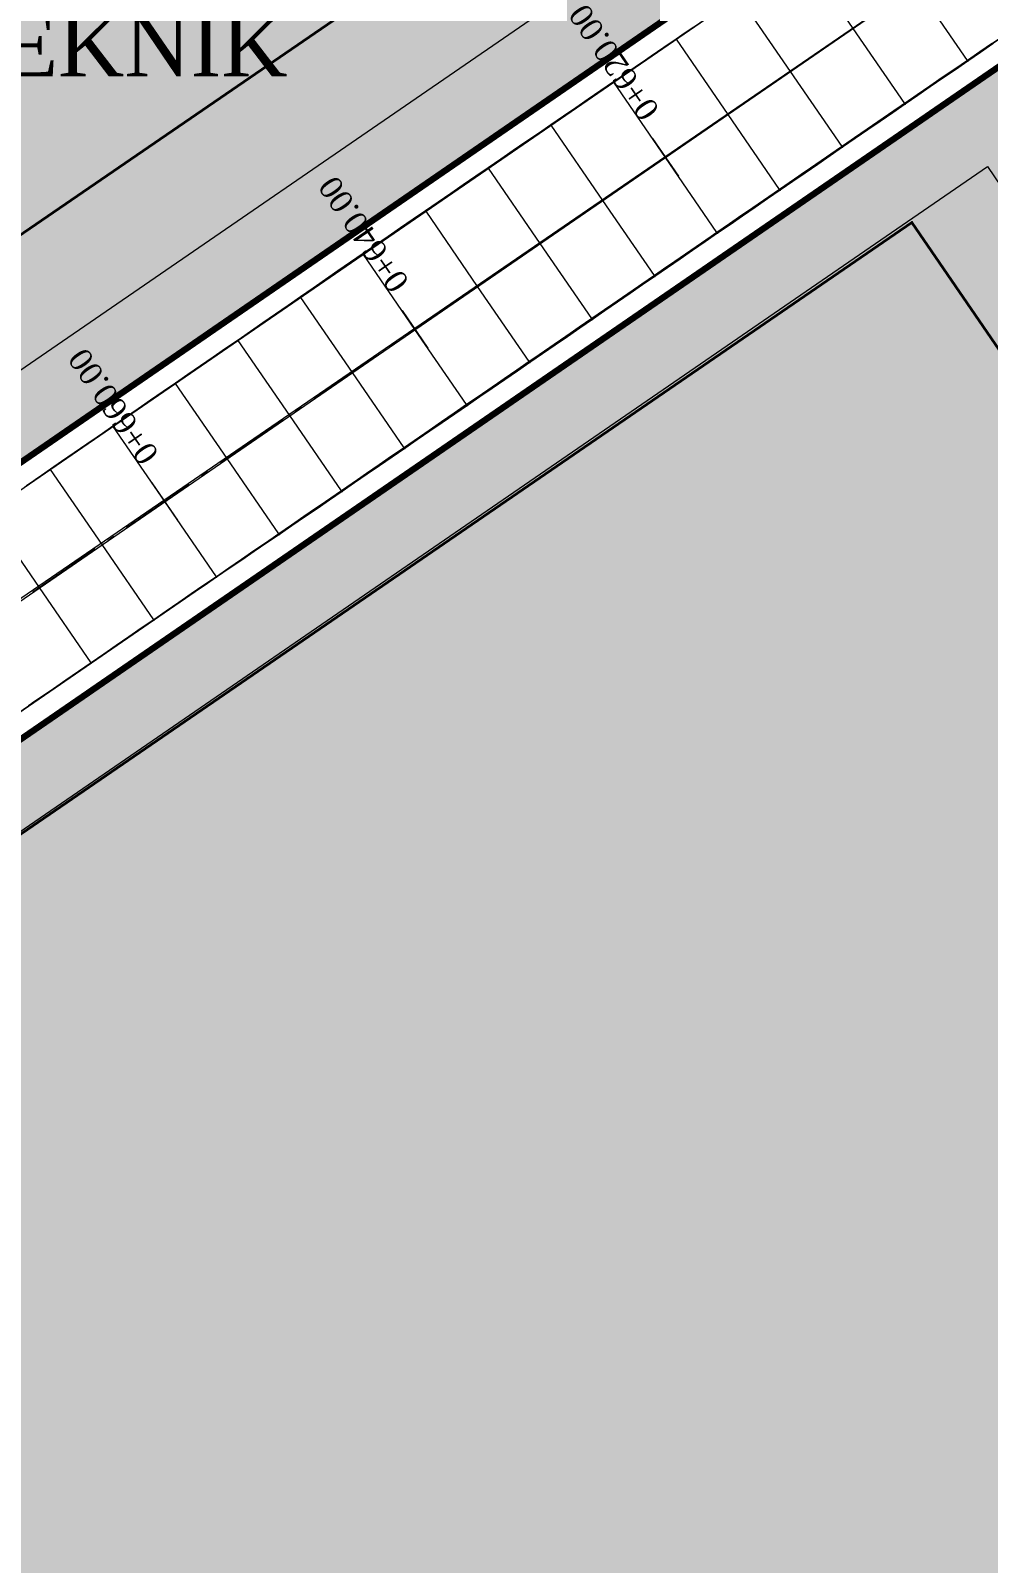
# Model space of a CAD drawing. Header units: metres. Extents: x 478603 to 489313, y 4282657 to 4289463.
# Drawn here: x 479814.5 to 479877.6, y 4287461.3 to 4287562.2 of the extents above; entities that cross this region are included whole.
import ezdxf

# ---------------------------------------------------------------- set-up
doc = ezdxf.new("R2010")
doc.units = ezdxf.units.M
for name, color, linetype, lineweight in [('ADAKENARI', 18, 'Continuous', 0), ('DEGER', 18, 'Continuous', 20), ('EKS_2', 5, 'Continuous', 0), ('EKSENLER', 3, 'Continuous', 0), ('HAT_ENERJI_NAKIL_HAT', 18, 'Continuous', 0), ('HDA_2', 30, 'Continuous', 0), ('HDO_2', 30, 'Continuous', 0), ('ISLETME', 18, 'Continuous', 20), ('KALDIRIM', 11, 'Continuous', 0), ('KDO_2', 150, 'Continuous', 20), ('KYA_2', 1, 'Continuous', 20), ('KYO_2', 1, 'Continuous', 20), ('MUSTEMILAT_CIZGISI', 18, 'Continuous', 50), ('PARSEL_ALAN', 254, 'Continuous', 0), ('PARSEL_SERA_ALAN', 9, 'Continuous', 40), ('PL_ALİNMAN', 1, 'Continuous', 0), ('PL_ENKESIT', 1, 'Continuous', 0), ('PL_KM', 4, 'Continuous', 0), ('PL_KMYAZI', 30, 'Continuous', 0), ('RAKORDMAN', 3, 'Continuous', 0), ('SEV_KYA_HDA', 3, 'Continuous', 0), ('SEV_KYO_HDO', 3, 'Continuous', 0), ('SNR_YAPIYAK', 18, 'Continuous', 0), ('YKA_2', 33, 'Continuous', 0), ('YKO_2', 33, 'Continuous', 0)]:
    doc.layers.add(name, color=color, linetype=linetype, lineweight=lineweight)
doc.styles.get("Standard").update_dxf_attribs({"font": 'times.ttf'})

msp = doc.modelspace()

# ---------------------------------------------------------------- hatches: boundary and pattern name
at = {"layer": 'PARSEL_ALAN'}
for points in [[(479473.06, 4287299.53), (479393.15, 4287372.9), (479402.8, 4287388.89), (479429.65, 4287416.69), (479517.09, 4287476.6), (479505.79, 4287493.1), (479604.78, 4287560.92), (479582.18, 4287593.92), (479656.56, 4287644.88), (479684.4, 4287639.53), (479689.84, 4287637.3), (479716.7, 4287619.32), (479722.07, 4287616.81), (479805.53, 4287592.43), (479811.18, 4287592.73), (479824.14, 4287598.06), (479829.77, 4287598.28), (479842.51, 4287594.17), (479847.33, 4287590.98), (479862.61, 4287573.28), (479861.75, 4287566.67)], [(479643.93, 4287398.76), (479870.57, 4287554.53), (479878.8, 4287560.2), (479992, 4287393.33), (479987.77, 4287387.32), (479817.89, 4287145.2)]]:
    msp.add_hatch(color=256, dxfattribs=at).paths.add_polyline_path(points)
at = {"layer": 'PARSEL_SERA_ALAN'}
for points in [[(479657.66, 4287639.58), (479668.51, 4287623.74), (479680.89, 4287632.22), (479686.31, 4287624.3), (479690.44, 4287627.12), (479695.86, 4287619.2), (479699.99, 4287622.03), (479705.41, 4287614.11), (479709.54, 4287616.94), (479714.97, 4287609.02), (479719.09, 4287611.84), (479724.52, 4287603.92), (479728.64, 4287606.75), (479734.07, 4287598.83), (479742.32, 4287604.48), (479747.74, 4287596.56), (479751.87, 4287599.39), (479757.29, 4287591.47), (479765.54, 4287597.12), (479770.97, 4287589.2), (479779.22, 4287594.85), (479784.64, 4287586.93), (479788.77, 4287589.76), (479794.19, 4287581.84), (479802.44, 4287587.49), (479807.87, 4287579.57), (479824.37, 4287590.87), (479829.79, 4287582.95), (479838.04, 4287588.61), (479848.9, 4287572.77), (479469.41, 4287312.78), (479458.56, 4287328.62), (479454.44, 4287325.79), (479443.59, 4287341.63), (479439.46, 4287338.81), (479428.61, 4287354.64), (479424.48, 4287351.82), (479413.63, 4287367.66), (479409.51, 4287364.83), (479404.08, 4287372.75), (479416.46, 4287381.23), (479411.03, 4287389.15), (479530.65, 4287471.1), (479519.8, 4287486.94), (479618.79, 4287554.76), (479591.66, 4287594.36)], [(479650.88, 4287397.47), (479814.94, 4287158.34), (479822.86, 4287163.77), (479820.03, 4287167.89), (479827.95, 4287173.32), (479825.12, 4287177.45), (479840.95, 4287188.31), (479838.12, 4287192.43), (479846.04, 4287197.86), (479843.21, 4287201.98), (479859.04, 4287212.85), (479856.21, 4287216.97), (479864.13, 4287222.4), (479861.3, 4287226.52), (479869.22, 4287231.95), (479866.39, 4287236.08), (479882.22, 4287246.94), (479879.39, 4287251.06), (479887.31, 4287256.49), (479884.48, 4287260.62), (479900.31, 4287271.48), (479897.48, 4287275.6), (479905.4, 4287281.03), (479902.57, 4287285.15), (479910.48, 4287290.59), (479907.66, 4287294.71), (479923.49, 4287305.57), (479920.66, 4287309.69), (479928.58, 4287315.12), (479925.75, 4287319.25), (479933.66, 4287324.68), (479930.83, 4287328.8), (479946.67, 4287339.66), (479943.84, 4287343.79), (479951.75, 4287349.22), (479948.93, 4287353.34), (479964.76, 4287364.2), (479961.93, 4287368.33), (479969.85, 4287373.76), (479967.02, 4287377.88), (479974.93, 4287383.31), (479972.1, 4287387.43), (479980.02, 4287392.86), (479872.53, 4287549.54), (479655.06, 4287400.34)]]:
    msp.add_hatch(color=256, dxfattribs=at).paths.add_polyline_path(points)

# ---------------------------------------------------------------- linework, layer by layer
at = {"layer": 'ADAKENARI', "lineweight": 158}
for p, q in [((479861.75, 4287566.67), (479389.25, 4287241.93)), ((479432.51, 4287253.46), (479887.05, 4287565.85))]:
    msp.add_line(p, q, dxfattribs=at)
at = {"layer": 'EKS_2'}
for p in [(479864.54, 4287559.48, 930.92), (479860.42, 4287556.65, 930.78), (479856.3, 4287553.82, 930.64), (479852.18, 4287550.99, 930.51), (479848.06, 4287548.15, 930.37), (479843.93, 4287545.32, 930.23), (479839.81, 4287542.49, 930.09), (479835.69, 4287539.66, 929.95), (479831.57, 4287536.83, 929.82), (479827.45, 4287533.99, 929.68), (479823.33, 4287531.16, 929.54), (479819.21, 4287528.33, 929.4), (479815.09, 4287525.5, 929.27)]:
    msp.add_point(p, dxfattribs=at)
at = {"layer": 'EKSENLER'}
msp.add_line((479420.68, 4287254.42), (479880.57, 4287570.5), dxfattribs=at)
at = {"layer": 'HAT_ENERJI_NAKIL_HAT'}
msp.add_line((479898.93, 4287583.08, 119.22), (479722.87, 4287462.46, 119.22), dxfattribs=at)
at = {"layer": 'HDA_2'}
msp.add_polyline3d([(479857.27, 4287561.78, 930.63), (479857.01, 4287561.6, 930.61), (479856.19, 4287561.04, 930.58), (479855.36, 4287560.47, 930.56), (479854.54, 4287559.9, 930.53), (479853.72, 4287559.34, 930.5), (479852.89, 4287558.77, 930.47), (479852.07, 4287558.2, 930.45), (479851.24, 4287557.64, 930.42), (479850.42, 4287557.07, 930.39), (479849.6, 4287556.51, 930.36), (479848.77, 4287555.94, 930.34), (479847.95, 4287555.37, 930.31), (479847.12, 4287554.81, 930.28), (479846.3, 4287554.24, 930.25), (479845.48, 4287553.67, 930.23), (479844.65, 4287553.11, 930.2), (479843.83, 4287552.54, 930.17), (479843, 4287551.97, 930.14), (479842.18, 4287551.41, 930.12), (479841.35, 4287550.84, 930.09), (479840.53, 4287550.28, 930.06), (479839.71, 4287549.71, 930.03), (479838.88, 4287549.14, 930.01), (479838.06, 4287548.58, 929.98), (479837.23, 4287548.01, 929.95), (479836.41, 4287547.44, 929.92), (479835.59, 4287546.88, 929.9), (479834.76, 4287546.31, 929.87), (479833.94, 4287545.74, 929.84), (479833.11, 4287545.18, 929.81), (479832.29, 4287544.61, 929.78), (479831.46, 4287544.04, 929.76), (479830.64, 4287543.48, 929.73), (479829.82, 4287542.91, 929.7), (479828.99, 4287542.35, 929.67), (479828.17, 4287541.78, 929.65), (479827.34, 4287541.21, 929.62), (479826.52, 4287540.65, 929.59), (479825.7, 4287540.08, 929.56), (479824.87, 4287539.51, 929.54), (479824.05, 4287538.95, 929.51), (479823.22, 4287538.38, 929.48), (479822.4, 4287537.81, 929.45), (479821.58, 4287537.25, 929.43), (479820.75, 4287536.68, 929.4), (479819.93, 4287536.11, 929.37), (479819.1, 4287535.55, 929.34), (479818.28, 4287534.98, 929.32), (479817.45, 4287534.42, 929.29), (479816.63, 4287533.85, 929.26), (479815.81, 4287533.28, 929.23), (479814.79, 4287532.59, 929.25)], dxfattribs=at)
for p in [(479857.01, 4287561.6, 930.61), (479852.89, 4287558.77, 930.47), (479848.77, 4287555.94, 930.34), (479844.65, 4287553.11, 930.2), (479840.53, 4287550.28, 930.06), (479836.41, 4287547.44, 929.92), (479832.29, 4287544.61, 929.78), (479828.17, 4287541.78, 929.65), (479824.05, 4287538.95, 929.51), (479819.93, 4287536.11, 929.37), (479815.81, 4287533.28, 929.23)]:
    msp.add_point(p, dxfattribs=at)
at = {"layer": 'HDO_2'}
msp.add_polyline3d([(479877.83, 4287561.33, 931.08), (479877.01, 4287560.76, 931.05), (479876.18, 4287560.19, 931.03), (479875.36, 4287559.63, 931), (479874.54, 4287559.06, 930.97), (479873.71, 4287558.49, 930.94), (479872.89, 4287557.93, 930.92), (479872.06, 4287557.36, 930.89), (479871.24, 4287556.79, 930.86), (479870.41, 4287556.23, 930.83), (479869.59, 4287555.66, 930.8), (479868.77, 4287555.1, 930.78), (479867.94, 4287554.53, 930.75), (479867.12, 4287553.96, 930.72), (479866.29, 4287553.4, 930.69), (479865.47, 4287552.83, 930.67), (479864.65, 4287552.26, 930.64), (479863.82, 4287551.7, 930.61), (479863, 4287551.13, 930.58), (479862.17, 4287550.56, 930.56), (479861.35, 4287550, 930.53), (479860.52, 4287549.43, 930.5), (479859.7, 4287548.87, 930.47), (479858.88, 4287548.3, 930.45), (479858.05, 4287547.73, 930.42), (479857.23, 4287547.17, 930.39), (479856.4, 4287546.6, 930.36), (479855.58, 4287546.03, 930.34), (479854.76, 4287545.47, 930.31), (479853.93, 4287544.9, 930.28), (479853.11, 4287544.33, 930.25), (479852.28, 4287543.77, 930.23), (479851.46, 4287543.2, 930.2), (479850.64, 4287542.63, 930.17), (479849.81, 4287542.07, 930.14), (479848.99, 4287541.5, 930.12), (479848.16, 4287540.94, 930.09), (479847.34, 4287540.37, 930.06), (479846.51, 4287539.8, 930.03), (479845.69, 4287539.24, 930.01), (479844.87, 4287538.67, 929.98), (479844.04, 4287538.1, 929.95), (479843.22, 4287537.54, 929.92), (479842.39, 4287536.97, 929.9), (479841.57, 4287536.4, 929.87), (479840.75, 4287535.84, 929.84), (479839.92, 4287535.27, 929.81), (479839.1, 4287534.71, 929.78), (479838.27, 4287534.14, 929.76), (479837.45, 4287533.57, 929.73), (479836.62, 4287533.01, 929.7), (479835.8, 4287532.44, 929.67), (479834.98, 4287531.87, 929.65), (479834.15, 4287531.31, 929.62), (479833.33, 4287530.74, 929.59), (479832.5, 4287530.17, 929.56), (479831.68, 4287529.61, 929.54), (479830.86, 4287529.04, 929.51), (479830.03, 4287528.47, 929.48), (479829.21, 4287527.91, 929.45), (479828.38, 4287527.34, 929.43), (479827.56, 4287526.78, 929.4), (479826.74, 4287526.21, 929.37), (479825.91, 4287525.64, 929.34), (479825.09, 4287525.08, 929.32), (479824.26, 4287524.51, 929.29), (479823.44, 4287523.94, 929.26), (479822.61, 4287523.38, 929.23), (479821.79, 4287522.81, 929.21), (479820.97, 4287522.24, 929.18), (479820.14, 4287521.68, 929.15), (479819.32, 4287521.11, 929.12), (479818.49, 4287520.54, 929.1), (479818.29, 4287520.41, 929.1)], dxfattribs=at)
for p in [(479876.18, 4287560.19, 931.03), (479872.06, 4287557.36, 930.89), (479867.94, 4287554.53, 930.75), (479863.82, 4287551.7, 930.61), (479859.7, 4287548.87, 930.47), (479855.58, 4287546.03, 930.34), (479851.46, 4287543.2, 930.2), (479847.34, 4287540.37, 930.06), (479843.22, 4287537.54, 929.92), (479839.1, 4287534.71, 929.78), (479834.98, 4287531.87, 929.65), (479830.86, 4287529.04, 929.51), (479826.74, 4287526.21, 929.37), (479822.61, 4287523.38, 929.23), (479818.49, 4287520.54, 929.1)]:
    msp.add_point(p, dxfattribs=at)
at = {"layer": 'ISLETME'}
msp.add_line((479848.9, 4287572.77), (479770.52, 4287519.07), dxfattribs=at)
at = {"layer": 'KALDIRIM'}
for p, q in [((479871.35, 4287556.88), (480278.88, 4287835.96)), ((479863.92, 4287566.33), (479401.41, 4287248.46)), ((479434.4, 4287256.58), (479871.35, 4287556.88))]:
    msp.add_line(p, q, dxfattribs=at)
at = {"layer": 'KDO_2'}
msp.add_polyline3d([(479814.7, 4287517.95, 929.02), (479814.72, 4287517.96, 929.01), (479814.73, 4287517.97, 929), (479814.72, 4287517.96, 929), (479814.64, 4287517.91, 928.96), (479814.37, 4287517.72, 928.82)], dxfattribs=at)
at = {"layer": 'KYA_2'}
msp.add_polyline3d([(479858.12, 4287562.36, 930.68), (479857.6, 4287562.01, 930.65), (479857.01, 4287561.6, 930.62), (479856.27, 4287561.1, 930.62), (479855.45, 4287560.53, 930.61), (479854.6, 4287559.95, 930.61), (479853.74, 4287559.36, 930.6), (479852.89, 4287558.78, 930.6), (479852.05, 4287558.21, 930.59), (479851.22, 4287557.64, 930.58), (479850.4, 4287557.08, 930.57), (479849.58, 4287556.52, 930.56), (479848.76, 4287555.96, 930.56), (479847.94, 4287555.39, 930.55), (479847.11, 4287554.83, 930.54), (479846.28, 4287554.26, 930.53), (479845.46, 4287553.7, 930.52), (479844.63, 4287553.13, 930.51), (479843.81, 4287552.57, 930.49), (479842.98, 4287552, 930.47), (479842.16, 4287551.44, 930.46), (479841.33, 4287550.87, 930.44), (479840.51, 4287550.3, 930.42), (479839.69, 4287549.74, 930.4), (479838.86, 4287549.17, 930.38), (479838.04, 4287548.61, 930.36), (479837.21, 4287548.04, 930.34), (479836.39, 4287547.48, 930.32), (479835.56, 4287546.91, 930.27), (479834.74, 4287546.34, 930.22), (479833.92, 4287545.77, 930.17), (479833.1, 4287545.2, 930.12), (479832.27, 4287544.63, 930.07), (479831.45, 4287544.07, 930.02), (479830.63, 4287543.5, 929.97), (479829.8, 4287542.93, 929.92), (479828.98, 4287542.36, 929.87), (479828.16, 4287541.79, 929.82), (479827.33, 4287541.23, 929.79), (479826.51, 4287540.66, 929.76), (479825.69, 4287540.09, 929.73), (479824.86, 4287539.53, 929.7), (479824.04, 4287538.96, 929.67), (479823.22, 4287538.4, 929.64), (479822.4, 4287537.83, 929.61), (479821.58, 4287537.27, 929.57), (479820.75, 4287536.7, 929.54), (479819.92, 4287536.13, 929.51), (479819.07, 4287535.54, 929.46), (479818.21, 4287534.95, 929.42), (479817.36, 4287534.36, 929.37), (479816.54, 4287533.8, 929.33), (479815.8, 4287533.29, 929.29), (479815.22, 4287532.88, 929.27), (479814.71, 4287532.53, 929.25), (479814.23, 4287532.2, 929.23)], dxfattribs=at)
for p in [(479857.01, 4287561.6, 930.62), (479852.89, 4287558.78, 930.6), (479848.76, 4287555.96, 930.56), (479844.63, 4287553.13, 930.51), (479840.51, 4287550.3, 930.42), (479836.39, 4287547.48, 930.32), (479832.27, 4287544.63, 930.07), (479828.16, 4287541.79, 929.82), (479824.04, 4287538.96, 929.67), (479819.92, 4287536.13, 929.51), (479815.8, 4287533.29, 929.29)]:
    msp.add_point(p, dxfattribs=at)
at = {"layer": 'KYO_2'}
msp.add_polyline3d([(479877.86, 4287561.28, 931.63), (479877.04, 4287560.71, 931.6), (479876.21, 4287560.15, 931.57), (479875.39, 4287559.58, 931.54), (479874.57, 4287559.02, 931.51), (479873.74, 4287558.45, 931.48), (479872.92, 4287557.88, 931.45), (479872.09, 4287557.32, 931.42), (479871.27, 4287556.75, 931.4), (479870.44, 4287556.18, 931.38), (479869.62, 4287555.62, 931.36), (479868.8, 4287555.05, 931.34), (479867.97, 4287554.48, 931.32), (479867.15, 4287553.92, 931.29), (479866.33, 4287553.35, 931.27), (479865.5, 4287552.78, 931.24), (479864.68, 4287552.22, 931.22), (479863.85, 4287551.65, 931.2), (479863.03, 4287551.08, 931.17), (479862.21, 4287550.52, 931.14), (479861.38, 4287549.95, 931.11), (479860.56, 4287549.38, 931.08), (479859.73, 4287548.82, 931.06), (479858.91, 4287548.25, 931.03), (479858.09, 4287547.68, 931.01), (479857.26, 4287547.12, 930.99), (479856.44, 4287546.55, 930.96), (479855.61, 4287545.98, 930.94), (479854.79, 4287545.42, 930.93), (479853.97, 4287544.85, 930.91), (479853.14, 4287544.28, 930.9), (479852.32, 4287543.71, 930.88), (479851.5, 4287543.15, 930.87), (479850.67, 4287542.58, 930.85), (479849.85, 4287542.01, 930.82), (479849.03, 4287541.45, 930.8), (479848.2, 4287540.88, 930.78), (479847.38, 4287540.31, 930.75), (479846.55, 4287539.75, 930.72), (479845.73, 4287539.18, 930.68), (479844.9, 4287538.61, 930.65), (479844.08, 4287538.05, 930.61), (479843.26, 4287537.48, 930.58), (479842.43, 4287536.92, 930.54), (479841.61, 4287536.35, 930.5), (479840.78, 4287535.79, 930.47), (479839.96, 4287535.22, 930.43), (479839.13, 4287534.65, 930.4), (479838.31, 4287534.09, 930.36), (479837.48, 4287533.52, 930.33), (479836.66, 4287532.96, 930.3), (479835.83, 4287532.39, 930.26), (479835.01, 4287531.82, 930.23), (479834.19, 4287531.26, 930.19), (479833.36, 4287530.69, 930.14), (479832.54, 4287530.13, 930.1), (479831.71, 4287529.56, 930.06), (479830.88, 4287529, 930.01), (479830.06, 4287528.44, 929.95), (479829.23, 4287527.87, 929.89), (479828.41, 4287527.31, 929.82), (479827.58, 4287526.75, 929.76), (479826.75, 4287526.18, 929.7), (479825.93, 4287525.62, 929.63), (479825.1, 4287525.06, 929.57), (479824.28, 4287524.49, 929.51), (479823.45, 4287523.93, 929.45), (479822.62, 4287523.36, 929.39), (479821.79, 4287522.8, 929.33), (479820.96, 4287522.23, 929.27), (479820.13, 4287521.66, 929.22), (479819.3, 4287521.1, 929.16), (479818.49, 4287520.54, 929.1), (479817.72, 4287520.01, 929.08), (479816.96, 4287519.49, 929.07), (479816.2, 4287518.98, 929.05), (479815.45, 4287518.46, 929.04), (479814.7, 4287517.95, 929.02)], dxfattribs=at)
for p in [(479876.21, 4287560.15, 931.57), (479872.09, 4287557.32, 931.42), (479867.97, 4287554.48, 931.32), (479863.85, 4287551.65, 931.2), (479859.73, 4287548.82, 931.06), (479855.61, 4287545.98, 930.94), (479851.5, 4287543.15, 930.87), (479847.38, 4287540.31, 930.75), (479843.26, 4287537.48, 930.58), (479839.13, 4287534.65, 930.4), (479835.01, 4287531.82, 930.23), (479830.88, 4287529, 930.01), (479826.75, 4287526.18, 929.7), (479822.62, 4287523.36, 929.39), (479818.49, 4287520.54, 929.1)]:
    msp.add_point(p, dxfattribs=at)
at = {"layer": 'MUSTEMILAT_CIZGISI', "lineweight": 13}
msp.add_polyline3d([(479838.04, 4287588.61, 0), (479848.9, 4287572.77, 0), (479770.52, 4287519.07, 0), (479759.67, 4287534.91, 0), (479838.04, 4287588.61, 0)], close=True, dxfattribs=at)
at = {"layer": 'PARSEL_ALAN'}
for points in [[(479473.06, 4287299.53, 911.37), (479393.15, 4287372.9, 905.71), (479402.8, 4287388.89, 904.44), (479429.65, 4287416.69, 903.68), (479517.09, 4287476.6, 903.68), (479505.79, 4287493.1, 916), (479604.78, 4287560.92, 921.25), (479582.18, 4287593.92, 921.25), (479656.56, 4287644.88, 925.19), (479684.4, 4287639.53, 917.73), (479689.84, 4287637.3, 918.51), (479716.7, 4287619.32, 922.47), (479722.07, 4287616.81, 922.77), (479805.53, 4287592.43, 927.29), (479811.18, 4287592.73, 927.45), (479824.14, 4287598.06, 928.06), (479829.77, 4287598.28, 928.45), (479842.51, 4287594.17, 929.19), (479847.33, 4287590.98, 929.41), (479862.61, 4287573.28, 930.6), (479861.75, 4287566.67, 930.65), (479473.06, 4287299.53, 911.37)], [(479473.06, 4287299.53, 0), (479393.15, 4287372.9, 0), (479402.8, 4287388.89, 0), (479429.65, 4287416.69, 0), (479517.09, 4287476.6, 0), (479505.79, 4287493.1, 0), (479604.78, 4287560.92, 0), (479582.18, 4287593.92, 0), (479656.56, 4287644.88, 0), (479684.4, 4287639.53, 0), (479689.84, 4287637.3, 0), (479716.7, 4287619.32, 0), (479722.07, 4287616.81, 0), (479805.53, 4287592.43, 0), (479811.18, 4287592.73, 0), (479824.14, 4287598.06, 0), (479829.77, 4287598.28, 0), (479842.51, 4287594.17, 0), (479847.33, 4287590.98, 0), (479862.61, 4287573.28, 0), (479861.75, 4287566.67, 0), (479473.06, 4287299.53, 0)], [(479643.93, 4287398.76, 927.06), (479870.57, 4287554.53, 931.42), (479878.8, 4287560.2, 931.75), (479992, 4287393.33, 939.18), (479987.77, 4287387.32, 939.21), (479817.89, 4287145.2, 932.32), (479643.93, 4287398.76, 927.06)], [(479643.93, 4287398.76, 0), (479870.57, 4287554.53, 0), (479878.8, 4287560.2, 0), (479992, 4287393.33, 0), (479987.77, 4287387.32, 0), (479817.89, 4287145.2, 0), (479643.93, 4287398.76, 0)]]:
    msp.add_polyline3d(points, close=True, dxfattribs=at)
at = {"layer": 'PARSEL_SERA_ALAN'}
for points in [[(479742.32, 4287604.48, 0), (479747.74, 4287596.56, 0), (479751.87, 4287599.39, 0), (479757.29, 4287591.47, 0), (479765.54, 4287597.12, 0), (479770.97, 4287589.2, 0), (479779.22, 4287594.85, 0), (479784.64, 4287586.93, 0), (479788.77, 4287589.76, 0), (479794.19, 4287581.84, 0), (479802.44, 4287587.49, 0), (479807.87, 4287579.57, 0), (479824.37, 4287590.87, 0), (479829.79, 4287582.95, 0), (479838.04, 4287588.61, 0), (479848.9, 4287572.77, 0), (479469.41, 4287312.78, 0)], [(479742.32, 4287604.48, 0), (479747.74, 4287596.56, 0), (479751.87, 4287599.39, 0), (479757.29, 4287591.47, 0), (479765.54, 4287597.12, 0), (479770.97, 4287589.2, 0), (479779.22, 4287594.85, 0), (479784.64, 4287586.93, 0), (479788.77, 4287589.76, 0), (479794.19, 4287581.84, 0), (479802.44, 4287587.49, 0), (479807.87, 4287579.57, 0), (479824.37, 4287590.87, 0), (479829.79, 4287582.95, 0), (479838.04, 4287588.61, 0), (479848.9, 4287572.77, 0), (479469.41, 4287312.78, 0)], [(479980.02, 4287392.86, 0), (479872.53, 4287549.54, 0), (479655.06, 4287400.34, 0), (479650.88, 4287397.47, 0), (479650.88, 4287397.47, 0), (479814.94, 4287158.34, 0)], [(479980.02, 4287392.86, 0), (479872.53, 4287549.54, 0), (479655.06, 4287400.34, 0), (479650.88, 4287397.47, 0), (479650.88, 4287397.47, 0), (479814.94, 4287158.34, 0)], [(479655.06, 4287400.34, 0), (479872.53, 4287549.54, 0), (479980.02, 4287392.86, 0)], [(479655.06, 4287400.34, 0), (479872.53, 4287549.54, 0), (479980.02, 4287392.86, 0)], [(479980.02, 4287392.86, 0), (479872.53, 4287549.54, 0), (479655.06, 4287400.34, 0)]]:
    msp.add_polyline3d(points, dxfattribs=at)
at = {"layer": 'PL_ALİNMAN'}
for p, q in [((479868.2, 4287562), (479864.08, 4287559.17)), ((479863.26, 4287558.6), (479862.85, 4287558.32)), ((479862.02, 4287557.75), (479857.9, 4287554.92)), ((479857.08, 4287554.36), (479856.67, 4287554.07)), ((479855.84, 4287553.51), (479851.72, 4287550.67)), ((479849.66, 4287549.26), (479845.54, 4287546.43)), ((479850.9, 4287550.11), (479850.48, 4287549.82)), ((479844.72, 4287545.86), (479844.3, 4287545.58)), ((479843.48, 4287545.01), (479839.36, 4287542.18)), ((479838.53, 4287541.61), (479838.12, 4287541.33)), ((479837.3, 4287540.76), (479833.18, 4287537.93)), ((479832.35, 4287537.36), (479831.94, 4287537.08)), ((479831.12, 4287536.51), (479827, 4287533.68)), ((479824.94, 4287532.27), (479820.82, 4287529.43)), ((479826.17, 4287533.11), (479825.76, 4287532.83)), ((479819.99, 4287528.87), (479819.58, 4287528.58)), ((479818.76, 4287528.02), (479814.64, 4287525.19))]:
    msp.add_line(p, q, dxfattribs=at)
at = {"layer": 'PL_ENKESIT'}
for points in [[(479876.21, 4287560.15, 931.57), (479876.18, 4287560.19, 931.03), (479876.18, 4287560.2, 931.08), (479872.78, 4287565.15, 931.2), (479868.51, 4287571.36, 931.04), (479868.5, 4287571.37, 930.88)], [(479872.09, 4287557.32, 931.42), (479872.06, 4287557.36, 930.89), (479872.06, 4287557.37, 930.94), (479868.66, 4287562.31, 931.06), (479864.9, 4287567.78, 930.93), (479864.9, 4287567.78, 930.77)], [(479867.97, 4287554.48, 931.32), (479867.94, 4287554.53, 930.75), (479867.94, 4287554.54, 930.8), (479864.54, 4287559.48, 930.92), (479861.14, 4287564.43, 930.8), (479861.14, 4287564.43, 930.66)], [(479863.85, 4287551.65, 931.2), (479863.82, 4287551.7, 930.61), (479863.82, 4287551.71, 930.66), (479860.42, 4287556.65, 930.78), (479857.02, 4287561.6, 930.66), (479857.01, 4287561.6, 930.61), (479857.01, 4287561.6, 930.62)], [(479859.73, 4287548.82, 931.06), (479859.7, 4287548.87, 930.47), (479859.69, 4287548.87, 930.52), (479856.3, 4287553.82, 930.64), (479852.9, 4287558.76, 930.52), (479852.89, 4287558.77, 930.47), (479852.89, 4287558.78, 930.6)], [(479855.61, 4287545.98, 930.94), (479855.58, 4287546.03, 930.34), (479855.57, 4287546.04, 930.39), (479852.18, 4287550.99, 930.51), (479848.78, 4287555.93, 930.39), (479848.77, 4287555.94, 930.34), (479848.76, 4287555.96, 930.56)], [(479851.5, 4287543.15, 930.87), (479851.46, 4287543.2, 930.2), (479851.45, 4287543.21, 930.25), (479848.06, 4287548.15, 930.37), (479844.66, 4287553.1, 930.25), (479844.65, 4287553.11, 930.2), (479844.63, 4287553.13, 930.51)], [(479847.38, 4287540.31, 930.75), (479847.34, 4287540.37, 930.06), (479847.33, 4287540.38, 930.11), (479843.93, 4287545.32, 930.23), (479840.54, 4287550.27, 930.11), (479840.53, 4287550.28, 930.06), (479840.51, 4287550.3, 930.42)], [(479843.26, 4287537.48, 930.58), (479843.22, 4287537.54, 929.92), (479843.21, 4287537.55, 929.97), (479839.81, 4287542.49, 930.09), (479836.42, 4287547.43, 929.97), (479836.41, 4287547.44, 929.92), (479836.39, 4287547.48, 930.32)], [(479839.13, 4287534.65, 930.4), (479839.1, 4287534.71, 929.78), (479839.09, 4287534.71, 929.83), (479835.69, 4287539.66, 929.95), (479832.29, 4287544.6, 929.83), (479832.29, 4287544.61, 929.78), (479832.27, 4287544.63, 930.07)], [(479835.01, 4287531.82, 930.23), (479834.98, 4287531.87, 929.65), (479834.97, 4287531.88, 929.7), (479831.57, 4287536.83, 929.82), (479828.17, 4287541.77, 929.7), (479828.17, 4287541.78, 929.65), (479828.16, 4287541.79, 929.82)], [(479830.88, 4287529, 930.01), (479830.86, 4287529.04, 929.51), (479830.85, 4287529.05, 929.56), (479827.45, 4287533.99, 929.68), (479824.05, 4287538.94, 929.56), (479824.05, 4287538.95, 929.51), (479824.04, 4287538.96, 929.67)], [(479826.75, 4287526.18, 929.7), (479826.74, 4287526.21, 929.37), (479826.73, 4287526.22, 929.42), (479823.33, 4287531.16, 929.54), (479819.93, 4287536.11, 929.42), (479819.93, 4287536.11, 929.37), (479819.92, 4287536.13, 929.51)], [(479822.62, 4287523.36, 929.39), (479822.61, 4287523.38, 929.23), (479822.61, 4287523.39, 929.28), (479819.21, 4287528.33, 929.4), (479815.81, 4287533.27, 929.28), (479815.81, 4287533.28, 929.23), (479815.8, 4287533.29, 929.29)], [(479818.49, 4287520.54, 929.1), (479818.49, 4287520.54, 929.1), (479818.49, 4287520.55, 929.15), (479815.09, 4287525.5, 929.27), (479811.69, 4287530.44, 929.15), (479811.69, 4287530.45, 928.95)]]:
    msp.add_polyline3d(points, dxfattribs=at)
at = {"layer": 'PL_KM'}
for p, q in [((479855.45, 4287555.05), (479857.15, 4287552.58)), ((479838.96, 4287543.73), (479840.66, 4287541.25)), ((479822.48, 4287532.4), (479824.18, 4287529.93))]:
    msp.add_line(p, q, dxfattribs=at)
at = {"layer": 'RAKORDMAN'}
for p, q in [((479978.26, 4287630.09), (479871.35, 4287556.88, 812.81)), ((479864.14, 4287566.49, 864.28), (479756.39, 4287492.43, 928.25)), ((479871.35, 4287556.88, 812.81), (479667.6, 4287416.85))]:
    msp.add_line(p, q, dxfattribs=at)
msp.add_point((479871.35, 4287556.88, 812.81), dxfattribs=at)
at = {"layer": 'SEV_KYA_HDA'}
for p, q in [((479856.19, 4287561.04, 930.62), (479856.19, 4287561.04, 930.58)), ((479854.54, 4287559.91, 930.61), (479854.54, 4287559.91, 930.57)), ((479852.89, 4287558.78, 930.6), (479852.89, 4287558.77, 930.47)), ((479851.23, 4287557.65, 930.58), (479851.24, 4287557.65, 930.5)), ((479849.58, 4287556.52, 930.56), (479849.6, 4287556.51, 930.36)), ((479847.93, 4287555.39, 930.55), (479847.94, 4287555.38, 930.43)), ((479846.28, 4287554.26, 930.53), (479846.3, 4287554.24, 930.25)), ((479844.63, 4287553.13, 930.51), (479844.64, 4287553.12, 930.36)), ((479842.98, 4287552, 930.47), (479843, 4287551.97, 930.14)), ((479841.33, 4287550.87, 930.44), (479841.34, 4287550.86, 930.26)), ((479839.69, 4287549.74, 930.4), (479839.71, 4287549.71, 930.03)), ((479838.04, 4287548.61, 930.36), (479838.05, 4287548.59, 930.17)), ((479836.39, 4287547.48, 930.32), (479836.41, 4287547.44, 929.92)), ((479834.74, 4287546.34, 930.22), (479834.75, 4287546.33, 930.04)), ((479833.1, 4287545.2, 930.12), (479833.11, 4287545.18, 929.81)), ((479831.45, 4287544.07, 930.02), (479831.46, 4287544.06, 929.89)), ((479829.8, 4287542.93, 929.92), (479829.82, 4287542.91, 929.7)), ((479828.16, 4287541.79, 929.82), (479828.16, 4287541.79, 929.73)), ((479826.51, 4287540.66, 929.76), (479826.52, 4287540.65, 929.59)), ((479824.86, 4287539.53, 929.7), (479824.87, 4287539.52, 929.62)), ((479823.21, 4287538.39, 929.64), (479823.22, 4287538.38, 929.48)), ((479821.57, 4287537.26, 929.57), (479821.57, 4287537.25, 929.5)), ((479819.92, 4287536.13, 929.51), (479819.93, 4287536.11, 929.37)), ((479818.27, 4287534.99, 929.42), (479818.28, 4287534.99, 929.37)), ((479816.63, 4287533.86, 929.33), (479816.63, 4287533.85, 929.26)), ((479814.98, 4287532.72, 929.26), (479814.98, 4287532.72, 929.25))]:
    msp.add_line(p, q, dxfattribs=at)
at = {"layer": 'SEV_KYO_HDO'}
for p, q in [((479876.21, 4287560.15, 931.57), (479876.18, 4287560.19, 931.03)), ((479874.57, 4287559.02, 931.51), (479874.55, 4287559.04, 931.24)), ((479872.92, 4287557.88, 931.45), (479872.89, 4287557.93, 930.92)), ((479871.27, 4287556.75, 931.4), (479871.25, 4287556.77, 931.13)), ((479869.62, 4287555.62, 931.36), (479869.59, 4287555.66, 930.8)), ((479867.97, 4287554.48, 931.32), (479867.96, 4287554.51, 931.03)), ((479866.33, 4287553.35, 931.27), (479866.29, 4287553.4, 930.69)), ((479864.68, 4287552.22, 931.22), (479864.66, 4287552.24, 930.93)), ((479863.03, 4287551.08, 931.17), (479863, 4287551.13, 930.58)), ((479861.38, 4287549.95, 931.11), (479861.37, 4287549.97, 930.82)), ((479859.73, 4287548.82, 931.06), (479859.7, 4287548.87, 930.47)), ((479858.09, 4287547.68, 931.01), (479858.07, 4287547.71, 930.71)), ((479856.44, 4287546.55, 930.96), (479856.4, 4287546.6, 930.36)), ((479854.79, 4287545.42, 930.93), (479854.77, 4287545.44, 930.62)), ((479853.14, 4287544.28, 930.9), (479853.11, 4287544.33, 930.25)), ((479851.5, 4287543.15, 930.87), (479851.48, 4287543.17, 930.53)), ((479849.85, 4287542.01, 930.82), (479849.81, 4287542.07, 930.14)), ((479848.2, 4287540.88, 930.78), (479848.18, 4287540.91, 930.43)), ((479846.55, 4287539.75, 930.72), (479846.51, 4287539.8, 930.03)), ((479844.9, 4287538.61, 930.65), (479844.89, 4287538.64, 930.31)), ((479843.26, 4287537.48, 930.58), (479843.22, 4287537.54, 929.92)), ((479841.61, 4287536.35, 930.5), (479841.59, 4287536.38, 930.19)), ((479839.96, 4287535.22, 930.43), (479839.92, 4287535.27, 929.81)), ((479838.31, 4287534.09, 930.36), (479838.29, 4287534.11, 930.06)), ((479836.66, 4287532.96, 930.3), (479836.62, 4287533.01, 929.7)), ((479835.01, 4287531.82, 930.23), (479834.99, 4287531.85, 929.94)), ((479833.36, 4287530.69, 930.14), (479833.33, 4287530.74, 929.59)), ((479831.71, 4287529.56, 930.06), (479831.7, 4287529.59, 929.8)), ((479830.06, 4287528.44, 929.95), (479830.03, 4287528.47, 929.48)), ((479828.41, 4287527.31, 929.82), (479828.4, 4287527.33, 929.62)), ((479826.75, 4287526.18, 929.7), (479826.74, 4287526.21, 929.37)), ((479825.1, 4287525.06, 929.57), (479825.09, 4287525.07, 929.44)), ((479823.45, 4287523.93, 929.45), (479823.44, 4287523.94, 929.26)), ((479821.8, 4287522.8, 929.33), (479821.79, 4287522.81, 929.27)), ((479820.15, 4287521.67, 929.22), (479820.14, 4287521.68, 929.15)), ((479818.49, 4287520.54, 929.1), (479818.49, 4287520.54, 929.1))]:
    msp.add_line(p, q, dxfattribs=at)
at = {"layer": 'SNR_YAPIYAK'}
for p, q in [((479857.08, 4287569.52, 911.37), (479473.51, 4287305.9, 911.37)), ((479650.88, 4287397.47, 912.34), (479877.5, 4287553.22, 912.34)), ((479877.5, 4287553.22, 912.34), (479985.92, 4287393.38, 912.34))]:
    msp.add_line(p, q, dxfattribs=at)
at = {"layer": 'YKA_2'}
msp.add_polyline3d([(479858.21, 4287562.42, 930.7), (479857.65, 4287562.03, 930.68), (479857.02, 4287561.6, 930.66), (479856.26, 4287561.07, 930.64), (479855.44, 4287560.51, 930.61), (479854.59, 4287559.93, 930.58), (479853.74, 4287559.34, 930.55), (479852.9, 4287558.76, 930.52), (479852.07, 4287558.19, 930.5), (479851.24, 4287557.62, 930.47), (479850.42, 4287557.06, 930.44), (479849.6, 4287556.5, 930.41), (479848.78, 4287555.93, 930.39), (479847.95, 4287555.37, 930.36), (479847.13, 4287554.8, 930.33), (479846.31, 4287554.23, 930.3), (479845.48, 4287553.67, 930.28), (479844.66, 4287553.1, 930.25), (479843.83, 4287552.53, 930.22), (479843.01, 4287551.97, 930.19), (479842.18, 4287551.4, 930.17), (479841.36, 4287550.83, 930.14), (479840.54, 4287550.27, 930.11), (479839.71, 4287549.7, 930.08), (479838.89, 4287549.13, 930.06), (479838.06, 4287548.57, 930.03), (479837.24, 4287548, 930), (479836.42, 4287547.43, 929.97), (479835.59, 4287546.87, 929.95), (479834.77, 4287546.3, 929.92), (479833.94, 4287545.74, 929.89), (479833.12, 4287545.17, 929.86), (479832.29, 4287544.6, 929.83), (479831.47, 4287544.04, 929.81), (479830.65, 4287543.47, 929.78), (479829.82, 4287542.9, 929.75), (479829, 4287542.34, 929.72), (479828.17, 4287541.77, 929.7), (479827.35, 4287541.2, 929.67), (479826.53, 4287540.64, 929.64), (479825.7, 4287540.07, 929.61), (479824.88, 4287539.5, 929.59), (479824.05, 4287538.94, 929.56), (479823.23, 4287538.37, 929.53), (479822.41, 4287537.81, 929.5), (479821.59, 4287537.25, 929.48), (479820.77, 4287536.68, 929.45), (479819.93, 4287536.11, 929.42), (479819.09, 4287535.52, 929.39), (479818.24, 4287534.94, 929.36), (479817.39, 4287534.36, 929.34), (479816.57, 4287533.79, 929.31), (479815.81, 4287533.27, 929.28), (479815.18, 4287532.84, 929.26), (479814.62, 4287532.46, 929.24), (479814.1, 4287532.1, 929.23)], dxfattribs=at)
for p in [(479857.02, 4287561.6, 930.66), (479852.9, 4287558.76, 930.52), (479848.78, 4287555.93, 930.39), (479844.66, 4287553.1, 930.25), (479840.54, 4287550.27, 930.11), (479836.42, 4287547.43, 929.97), (479832.29, 4287544.6, 929.83), (479828.17, 4287541.77, 929.7), (479824.05, 4287538.94, 929.56), (479819.93, 4287536.11, 929.42), (479815.81, 4287533.27, 929.28)]:
    msp.add_point(p, dxfattribs=at)
at = {"layer": 'YKO_2'}
for points in [[(479877.83, 4287561.33, 931.13), (479877, 4287560.77, 931.1), (479876.18, 4287560.2, 931.08), (479875.35, 4287559.63, 931.05), (479874.53, 4287559.07, 931.02), (479873.71, 4287558.5, 930.99), (479872.88, 4287557.94, 930.97), (479872.06, 4287557.37, 930.94), (479871.23, 4287556.8, 930.91), (479870.41, 4287556.24, 930.88), (479869.58, 4287555.67, 930.85), (479868.76, 4287555.1, 930.83), (479867.94, 4287554.54, 930.8), (479867.11, 4287553.97, 930.77), (479866.29, 4287553.4, 930.74), (479865.46, 4287552.84, 930.72), (479864.64, 4287552.27, 930.69), (479863.82, 4287551.71, 930.66), (479862.99, 4287551.14, 930.63), (479862.17, 4287550.57, 930.61), (479861.34, 4287550.01, 930.58), (479860.52, 4287549.44, 930.55), (479859.69, 4287548.87, 930.52), (479858.87, 4287548.31, 930.5), (479858.05, 4287547.74, 930.47), (479857.22, 4287547.17, 930.44), (479856.4, 4287546.61, 930.41), (479855.57, 4287546.04, 930.39), (479854.75, 4287545.48, 930.36), (479853.93, 4287544.91, 930.33), (479853.1, 4287544.34, 930.3), (479852.28, 4287543.78, 930.28), (479851.45, 4287543.21, 930.25), (479850.63, 4287542.64, 930.22), (479849.81, 4287542.08, 930.19), (479848.98, 4287541.51, 930.17), (479848.16, 4287540.94, 930.14), (479847.33, 4287540.38, 930.11), (479846.51, 4287539.81, 930.08), (479845.68, 4287539.24, 930.06), (479844.86, 4287538.68, 930.03), (479844.04, 4287538.11, 930), (479843.21, 4287537.55, 929.97), (479842.39, 4287536.98, 929.95), (479841.56, 4287536.41, 929.92), (479840.74, 4287535.85, 929.89), (479839.92, 4287535.28, 929.86), (479839.09, 4287534.71, 929.83), (479838.27, 4287534.15, 929.81), (479837.44, 4287533.58, 929.78), (479836.62, 4287533.01, 929.75), (479835.8, 4287532.45, 929.72), (479834.97, 4287531.88, 929.7), (479834.15, 4287531.31, 929.67), (479833.32, 4287530.75, 929.64), (479832.5, 4287530.18, 929.61), (479831.67, 4287529.62, 929.59), (479830.85, 4287529.05, 929.56), (479830.03, 4287528.48, 929.53), (479829.2, 4287527.92, 929.5), (479828.38, 4287527.35, 929.48), (479827.55, 4287526.78, 929.45), (479826.73, 4287526.22, 929.42), (479825.91, 4287525.65, 929.39), (479825.08, 4287525.08, 929.37), (479824.26, 4287524.52, 929.34), (479823.43, 4287523.95, 929.31), (479822.61, 4287523.39, 929.28), (479821.79, 4287522.82, 929.26), (479820.97, 4287522.26, 929.23), (479820.14, 4287521.69, 929.2), (479819.32, 4287521.12, 929.17), (479818.49, 4287520.55, 929.15), (479817.65, 4287519.98, 929.12), (479816.81, 4287519.4, 929.09), (479816, 4287518.84, 929.06), (479815.25, 4287518.33, 929.04), (479814.7, 4287517.95, 929.02), (479814.5, 4287517.81, 929.02)], [(479814.49, 4287517.8, 929.02), (479814.55, 4287517.85, 929.02), (479814.63, 4287517.9, 929.02), (479814.7, 4287517.95, 929.02), (479814.74, 4287517.98, 929.02), (479814.75, 4287517.99, 929.02), (479814.74, 4287517.97, 929.02), (479814.65, 4287517.91, 929.01), (479814.37, 4287517.72, 929.01)]]:
    msp.add_polyline3d(points, dxfattribs=at)
for p in [(479876.18, 4287560.2, 931.08), (479872.06, 4287557.37, 930.94), (479867.94, 4287554.54, 930.8), (479863.82, 4287551.71, 930.66), (479859.69, 4287548.87, 930.52), (479855.57, 4287546.04, 930.39), (479851.45, 4287543.21, 930.25), (479847.33, 4287540.38, 930.11), (479843.21, 4287537.55, 929.97), (479839.09, 4287534.71, 929.83), (479834.97, 4287531.88, 929.7), (479830.85, 4287529.05, 929.56), (479826.73, 4287526.22, 929.42), (479822.61, 4287523.39, 929.28), (479818.49, 4287520.55, 929.15)]:
    msp.add_point(p, dxfattribs=at)

# ---------------------------------------------------------------- texts
at = {"layer": 'DEGER'}
msp.add_text('TEKNİK', height=4, dxfattribs=at).set_placement((479808.93, 4287559.15))
at = {"layer": 'PL_KMYAZI'}
for s, p in [('0+620.00', (479855.97, 4287556.93)), ('0+640.00', (479839.49, 4287545.61)), ('0+660.00', (479823.01, 4287534.28))]:
    msp.add_text(s, height=1.5, rotation=484.5002, dxfattribs=at).set_placement(p)

doc.saveas('drawing.dxf')
